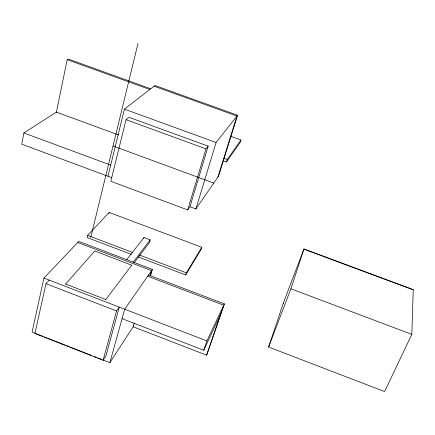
<?xml version="1.0" encoding="UTF-8"?>
<svg xmlns="http://www.w3.org/2000/svg" width="435" height="435" viewBox="0 0 435 435"><rect width="100%" height="100%" fill="white"/><g stroke="black" fill="none" stroke-linecap="round" stroke-linejoin="round"><path stroke-width="0.65" d="M283.305 303.151L268.618 347.048L384.6 391.576L411.831 334.363L413.25 289.601L303.967 248.956L283.218 303.418M118.663 134.975L56.409 112.127L23.871 132.941L21.75 144.175L111.8 177.676M56.3 112.66L67.186 59.687L68.382 59.073L150.738 88.778M150.521 275.899L152.391 269.412L78.768 241.409L43.946 278.063L32.081 332.095L42.837 336.315M49.285 280.124L45.974 283.68L34.925 333.498L103.117 360.256L105.863 356.135L119.277 307.126L116.553 310.954L103.117 360.256M65.538 284.18L94.759 250.973L131.783 265.236M138.286 256.976L185.707 274.974L201.16 249.326L201.802 247.287L109.158 212.465L87.598 235.368L87.071 237.537L131.332 254.334M90.784 237.298L138.004 43.424M107.983 176.251L124.421 109.141L154.985 85.494L237.581 115.242L218.571 176.11L195.875 208.947L190.138 206.815M126.063 119.69L110.816 181.292L187.697 209.92L189.959 206.745L208.164 146.176L128.994 117.309L126.063 119.69L205.994 148.868L208.164 146.176M108.902 213.493L109.158 212.465M105.743 299.677L131.821 265.084M143.675 238.646L143.99 237.521L150.162 239.848L149.368 242.654L134.339 262.577M102.921 359.886L109.876 362.616L124.704 309.22L152.391 269.412M134.295 322.868L133.181 326.756L206.636 355.21L224.373 303.902L148.509 274.991M150.075 275.795L151.57 270.597L77.734 242.502M187.697 209.92L205.994 148.868M195.875 208.947L216.108 142.511L237.581 115.242M185.707 274.974L186.37 272.832L201.802 247.287M217.902 177.078L236.95 116.042L154.082 86.19M223.302 160.809L226.488 161.978L227.266 159.504L240.963 139.967L230.762 136.264M240.963 139.967L240.223 142.294L226.488 161.978M268.618 347.048L290.906 288.802L303.967 248.956M122.083 318.654L203.749 350.257L206.908 340.942L224.373 303.902M206.636 355.21L223.753 305.218L147.666 276.209M203.749 350.257L220.735 314.032M109.876 362.616L133.833 325.744M133.115 262.332L150.162 239.848M126.574 259.842L143.99 237.521M67.186 59.687L149.809 89.496M124.421 109.141L216.108 142.511M224.074 158.34L227.266 159.504M113.029 145.964L213.808 183.091M23.871 132.941L110.707 165.126M303.891 249.195L413.239 289.873M290.906 288.802L411.831 334.363M87.598 235.368L132.55 252.42M139.515 255.062L186.37 272.832M65.576 284.017L105.787 299.519M43.946 278.063L206.908 340.942M45.974 283.68L116.553 310.954M44.098 336.81L47.263 338.055M48.524 338.55L64.973 344.998M66.234 345.499L69.399 346.738M70.666 347.233L91.535 355.422M94.063 356.412L97.228 357.657M98.495 358.152L101.654 359.392"/></g></svg>
